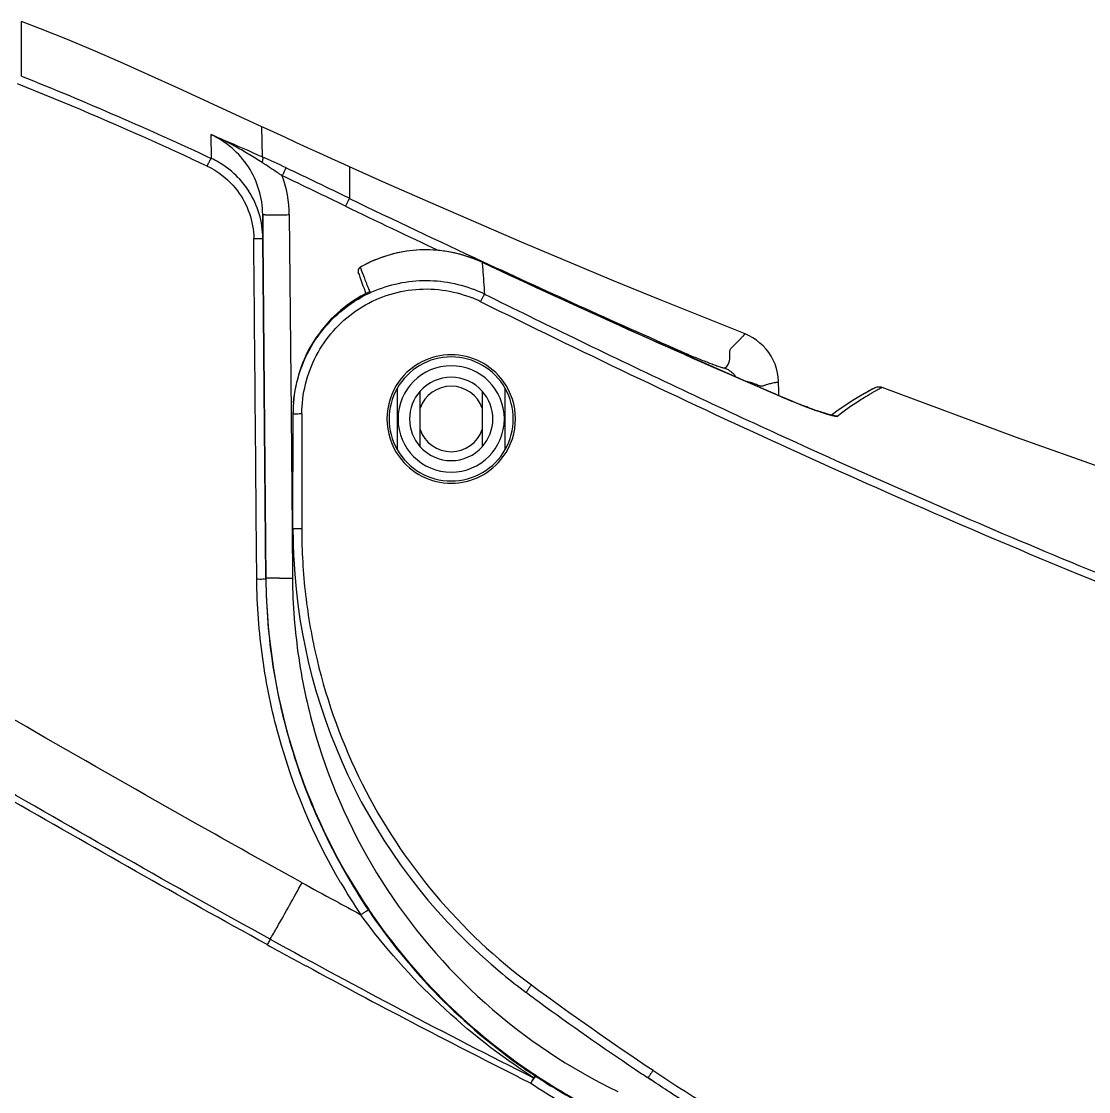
# Model space of a CAD drawing. Extents: x 2340 to 8415, y -46 to 2482.
# Drawn here: x 2694.3 to 2814.7, y 730.7 to 851.5 of the extents above; entities that cross this region are included whole.
import ezdxf

# ---------------------------------------------------------------- set-up
doc = ezdxf.new("R2010")
doc.units = 0
doc.header["$LTSCALE"] = 20
doc.header["$MEASUREMENT"] = 0
doc.layers.get('0').update_dxf_attribs({"linetype": 'CONTINUOUS'})
doc.layers.add('00_COMPONENTS', color=7, linetype='CONTINUOUS')

# ---------------------------------------------------------------- blocks, each defined once
blk = doc.blocks.new('A$C7b8c0583')
at = {"color": 7, "linetype": 'Continuous'}
for p, q in [((234.85, 128.93), (234.85, 125.78)), ((237.45, 126.7), (237.45, 128.64)), ((244.45, 128.64), (244.45, 126.7)), ((247.05, 125.78), (247.05, 128.93)), ((234.85, 125.78), (234.85, 125.5)), ((237.45, 124.3), (237.45, 126.7)), ((244.45, 126.7), (244.45, 124.3)), ((247.05, 125.5), (247.05, 125.78)), ((234.85, 125.5), (234.85, 125.22)), ((234.85, 125.22), (234.85, 122.07)), ((247.05, 125.22), (247.05, 125.5)), ((247.05, 122.07), (247.05, 125.22)), ((237.45, 122.36), (237.45, 124.3)), ((244.45, 124.3), (244.45, 122.36))]:
    blk.add_line(p, q, dxfattribs=at)
for radius, start, end in [(7, 29.3749, 150.6251), (7.25, 35.8958, 144.1042), (6, 0, 180), (7.25, 144.1042, 180), (4.7, 41.8683, 138.1317), (7.25, 0, 35.8958), (7, 150.6251, 209.3749), (4.7, 138.1317, 180), (3.7, 18.9246, 161.0754), (4.7, 0, 41.8683), (7, 330.6251, 29.3749), (7.25, 180, 215.8958), (6, 180, 0), (4.7, 180, 221.8683), (4.7, 318.1317, 0), (7.25, 324.1042, 0), (3.7, 198.9246, 341.0754), (7, 209.3749, 330.6251), (4.7, 221.8683, 318.1317), (7.25, 215.8958, 324.1042)]:
    blk.add_arc((240.95, 125.5), radius, start, end, dxfattribs=at)
at = {"layer": '00_COMPONENTS', "color": 9, "linetype": 'Continuous'}
for p, q in [((192.47, 164.18), (192.47, 170.36)), ((219.65, 155.07), (219.59, 158.46)), ((213.85, 157.6), (213.89, 154.9)), ((229.47, 153.94), (229.47, 150.4)), ((222.69, 148.56), (222.88, 126.18)), ((244.45, 143.18), (244.45, 143.18)), ((277.53, 128.28), (277.53, 128.28)), ((222.88, 126.18), (222.88, 126.03)), ((222.88, 126.03), (223, 113.07)), ((224.11, 126.06), (224.1, 113.1)), ((223, 113.07), (223.04, 107.54)), ((230.8, 69.48), (230.75, 69.55)), ((248.53, 51.24), (249, 51)), ((249.97, 50.61), (249.93, 50.53)), ((250.01, 50.69), (249.97, 50.61))]:
    blk.add_line(p, q, dxfattribs=at)
at = {"layer": '00_COMPONENTS', "color": 7, "linetype": 'Continuous'}
for p, q in [((219.59, 158.46), (219.59, 158.46)), ((229.47, 153.94), (229.47, 153.94)), ((219.69, 148.57), (219.71, 145.85)), ((219.71, 145.85), (219.69, 148.57)), ((219.71, 145.85), (220.04, 107.43)), ((220.04, 107.55), (219.71, 145.85)), ((244.45, 143.18), (244.45, 143.18)), ((254.73, 134.68), (256.17, 133.98)), ((274.1, 135.1), (274.1, 135.1)), ((277.88, 129.62), (277.88, 129.62)), ((277.89, 129.39), (277.88, 129.62)), ((277.53, 128.28), (277.53, 128.28)), ((277.91, 128.12), (277.9, 128.48)), ((288.78, 129.01), (288.78, 129.01)), ((288.78, 129.01), (288.78, 129.01)), ((289.56, 129.05), (289.56, 129.05)), ((223.1, 113.07), (223.11, 126.03)), ((223.11, 126.03), (223.11, 126.18)), ((283.08, 126.14), (282.94, 126.18)), ((283.95, 126), (283.85, 125.92)), ((283.95, 126), (283.85, 125.92)), ((284.25, 126.22), (283.95, 126)), ((283.97, 126.01), (283.95, 126)), ((284.45, 126.37), (283.97, 126.01)), ((220.04, 107.43), (220.04, 107.55)), ((250.41, 51.38), (250.48, 51.33)), ((263.16, 51.14), (263.05, 51.21)), ((263.16, 51.14), (263.51, 50.91)), ((263.51, 50.91), (263.16, 51.14))]:
    blk.add_line(p, q, dxfattribs=at)
for points in [[(219.59, 158.46), (217.15, 159.59), (213.65, 161.21), (210.14, 162.82), (206.79, 164.34), (203.63, 165.75), (200.53, 167.1), (197.49, 168.38), (194.62, 169.53), (192.47, 170.36)], [(229.47, 153.94), (228.9, 154.2), (227.48, 154.86), (226.09, 155.49), (224.74, 156.11), (223.44, 156.71), (222.17, 157.29), (220.94, 157.85), (219.76, 158.38), (219.6, 158.45)], [(274.1, 135.1), (269.79, 136.82), (264.51, 138.95), (259.26, 141.1), (254.06, 143.27), (248.88, 145.46), (243.75, 147.66), (238.65, 149.87), (233.59, 152.1), (229.47, 153.94)], [(244.45, 143.18), (243.39, 143.62), (242.37, 143.96), (241.32, 144.23), (240.25, 144.43), (239.18, 144.55), (238.09, 144.59), (237.01, 144.55), (235.94, 144.43), (234.87, 144.23), (233.82, 143.95), (232.79, 143.61), (231.79, 143.19), (230.83, 142.69), (230.7, 142.62)], [(277.53, 128.28), (274.56, 129.57), (270.74, 131.25), (266.89, 132.95), (263.03, 134.67), (259.16, 136.41), (255.28, 138.17), (251.38, 139.96), (247.46, 141.77), (244.45, 143.18)], [(230.47, 142.02), (230.55, 141.79), (230.66, 141.49), (230.77, 141.19)], [(230.77, 141.19), (230.88, 140.87), (231, 140.54), (231.12, 140.21), (231.25, 139.86), (231.33, 139.65)], [(277.88, 129.62), (277.88, 129.71), (277.84, 130.22), (277.76, 130.71), (277.64, 131.2), (277.48, 131.67), (277.28, 132.13), (277.05, 132.57), (276.78, 132.98), (276.48, 133.37), (276.15, 133.74), (275.78, 134.07), (275.39, 134.38), (274.98, 134.65), (274.55, 134.89), (274.1, 135.1)], [(277.9, 128.48), (277.9, 128.93), (277.89, 129.39)], [(282.94, 126.18), (282.79, 126.23), (282.63, 126.29), (282.46, 126.34), (282.28, 126.4), (282.09, 126.47), (281.9, 126.54), (281.69, 126.61), (281.49, 126.69), (281.27, 126.77), (281.05, 126.85), (280.82, 126.94), (280.58, 127.03), (280.34, 127.12), (280.09, 127.22), (279.84, 127.32), (279.58, 127.43), (279.32, 127.53), (279.05, 127.64), (278.78, 127.76), (278.5, 127.87), (278.22, 127.99), (277.94, 128.11), (277.66, 128.23), (277.53, 128.28)], [(287.93, 128.57), (287.56, 128.36), (286.93, 127.99)], [(288.78, 129.01), (288.69, 128.97), (288.46, 128.86), (288.1, 128.67), (287.61, 128.39)], [(288.78, 129.01), (288.68, 128.97), (288.44, 128.85), (288.06, 128.65), (287.93, 128.57)], [(289.56, 129.05), (289.52, 129.06), (289.44, 129.08), (289.35, 129.1), (289.25, 129.1), (289.16, 129.1), (289.06, 129.09), (288.97, 129.08), (288.87, 129.05), (288.78, 129.01)], [(672.36, 49.94), (653.31, 50.65), (633.21, 51.89), (612.83, 53.66), (592.11, 55.95), (571, 58.71), (549.54, 61.89), (528.07, 65.35), (506.92, 68.97), (485.94, 72.89), (465.16, 77.25), (444.66, 82), (424.36, 87.1), (404.22, 92.4), (384.23, 97.86), (364.34, 103.61), (344.5, 109.76), (324.66, 116.34), (304.71, 123.4), (289.56, 129.05)], [(285.36, 126.99), (284.44, 126.36), (284.25, 126.22)], [(285.39, 127.01), (284.46, 126.38), (284.45, 126.37)], [(286.93, 127.99), (286.2, 127.53), (285.36, 126.99)], [(283.96, 125.9), (283.9, 125.91), (283.83, 125.93), (283.75, 125.95), (283.66, 125.97), (283.57, 125.99), (283.46, 126.02), (283.34, 126.06), (283.22, 126.1), (283.08, 126.14)], [(284.04, 125.88), (284.05, 125.88), (284.07, 125.88), (284.06, 125.88), (284.04, 125.89), (284.01, 125.89), (283.96, 125.9)]]:
    blk.add_lwpolyline(points, dxfattribs=at)
for centre, radius, start, end in [((209.66, 145.82), 10.01, 59.7612, 65.1327), ((209.61, 145.74), 10.11, 43.6001, 59.7425), ((209.61, 145.75), 10.11, 32.8158, 43.534), ((209.61, 145.76), 10.1, 0.5031, 32.7997), ((230.94, 142.19), 0.499, 119.5783, 199.4091), ((238.22, 126.45), 14.65, 63.7028, 68.608), ((238, 126.61), 14.65, 115.2622, 119.662), ((841.11, 1344.41), 1344.36, 243.66431, 244.13967), ((768.87, 1194.51), 1177.96, 244.19948, 245.36596), ((238.06, 126.17), 14.95, 175.5995, 179.9549), ((238.07, 126.01), 14.97, 175.0684, 179.3545), ((237.83, 126.02), 14.73, 179.3643, 179.9628), ((288.1, 113.02), 65, 179.9621, 182.9353), ((288.1, 113.02), 65, 182.9353, 230.4982), ((288.1, 113.02), 65, 182.9353, 230.4982), ((288.01, 108.15), 67.97, 180.605, 183.1523), ((288.05, 108.14), 68.01, 183.1491, 213.9847), ((288.04, 108.01), 67.99, 213.8984, 235.1652), ((288.06, 108.16), 68.03, 213.9862, 214.9945), ((288.05, 108.14), 68.01, 214.9938, 236.2166), ((288.1, 113.02), 65, 230.4982, 233.4706), ((435.2, 311.61), 312.13, 233.4709, 233.8136), ((459.85, 346.05), 354.49, 233.8839, 235.9989), ((288.02, 107.98), 67.96, 235.164, 236.3969), ((448.95, 329.84), 334.95, 235.995, 236.1309), ((287.98, 108.05), 67.89, 236.219, 236.5292), ((288.15, 108.19), 68.2, 236.4738, 237.3102), ((288.09, 108.22), 68.1, 236.5322, 244.0612), ((288.06, 108.05), 68.03, 237.3146, 244.02), ((437.71, 313.1), 314.79, 236.1306, 236.3004)]:
    blk.add_arc(centre, radius, start, end, dxfattribs=at)
at = {"layer": '00_COMPONENTS', "color": 9, "linetype": 'Continuous'}
for centre, radius, start, end in [((153.7, 9.71), 159.63, 64.5428, 65.606), ((-516.51, -1392.96), 1714.19, 64.20336, 64.46867), ((-516.85, -1393.65), 1713.97, 64.20332, 64.46866), ((756.87, 1244.13), 1214.26, 244.25651, 245.04097), ((760.91, 1252.76), 1224.77, 244.2614, 244.80587), ((237.97, 129.85), 14.7, 115.7307, 119.6605), ((238.23, 129.87), 14.69, 64.9546, 69.5262), ((765.66, 1256.95), 1229.7, 244.92163, 246.61232), ((740.68, 1209.25), 1175.8, 245.03887, 246.27405), ((283.47, 161.04), 55.89, 200.7812, 201.493), ((314.28, 173.16), 88.99, 201.4901, 201.9744), ((238.23, 126.56), 13.58, 63.5949, 68.4153), ((314.49, 85.14), 50.54, 121.9108, 122.2516), ((221.09, 329.78), 222.24, 270.1226, 270.5035), ((812.62, 1144.24), 1222.1, 241.2135, 241.41113), ((288.16, 108.13), 69.16, 210.3387, 213.9054), ((783.7, 1091.19), 1161.67, 241.41148, 241.57639), ((650.05, 846.72), 890.38, 241.15825, 243.31893), ((634.14, 818.9), 859.04, 241.19207, 241.52827), ((643.42, 834.64), 877.29, 241.48564, 243.24847), ((450, 331.98), 336.28, 233.5061, 236.3614), ((287.36, 106.86), 67.62, 236.3917, 243.2258)]:
    blk.add_arc(centre, radius, start, end, dxfattribs=at)
for points, knots in [([(213.42, 154.03), (211.66, 154.85), (204.6, 158.09), (197.46, 161.16), (192.04, 163.3)], [0, 0, 0, 0, 0.250211, 1, 1, 1, 1]), ([(192.47, 164.18), (196.09, 162.75), (203.26, 159.74), (210.36, 156.54), (213.89, 154.9)], [0, 0, 0, 0, 0.4997, 1, 1, 1, 1]), ([(213.42, 154.03), (213.47, 154.14), (213.57, 154.34), (213.7, 154.61), (213.8, 154.79), (213.85, 154.89), (213.87, 154.91)], [0, 0, 0, 0, 0.354391, 0.682257, 0.908827, 1, 1, 1, 1]), ([(219.63, 155.08), (219.69, 155.04), (219.7, 154.77), (219.65, 154.57), (219.61, 154.43)], [0, 0, 0, 0, 0.346818, 1, 1, 1, 1]), ([(213.42, 154.03), (213.76, 153.88), (215.06, 153.17), (216.17, 152.13), (216.83, 151.24)], [0, 0, 0, 0, 0.250891, 1, 1, 1, 1]), ([(221.88, 152.95), (221.69, 153.07), (220.94, 153.57), (220.18, 154.07), (219.61, 154.43)], [0, 0, 0, 0, 0.252347, 1, 1, 1, 1]), ([(222.31, 153.83), (222.3, 153.81), (222.26, 153.71), (222.11, 153.42), (221.98, 153.15), (221.89, 152.94)], [0, 0, 0, 0, 0.08922, 0.308239, 1, 1, 1, 1]), ([(216.83, 151.24), (217.41, 150.47), (218.32, 148.75), (218.67, 146.82), (218.68, 145.87)], [0, 0, 0, 0, 0.500048, 1, 1, 1, 1]), ([(229.47, 150.4), (229.45, 150.37), (229.41, 150.28), (229.26, 149.98), (229.13, 149.71), (229.04, 149.51)], [0, 0, 0, 0, 0.089812, 0.309059, 1, 1, 1, 1]), ([(219.69, 148.57), (219.69, 148.56), (219.72, 148.57), (219.75, 148.56), (219.83, 148.56), (219.92, 148.55), (220.05, 148.55), (220.26, 148.55), (220.59, 148.55), (221.04, 148.55), (221.55, 148.55), (222.11, 148.55), (222.49, 148.55), (222.69, 148.56)], [0, 0, 0, 0, 0.004995, 0.019464, 0.043303, 0.076343, 0.118344, 0.168829, 0.293085, 0.444514, 0.617421, 0.805365, 1, 1, 1, 1]), ([(218.68, 145.87), (218.8, 145.87), (218.99, 145.87), (219.23, 145.87), (219.4, 145.87), (219.52, 145.86), (219.63, 145.86), (219.67, 145.85), (219.71, 145.85), (219.71, 145.85)], [0, 0, 0, 0, 0.36465, 0.543813, 0.704424, 0.834845, 0.928693, 0.982551, 1, 1, 1, 1]), ([(243.36, 143.63), (241.48, 144.33), (237.4, 144.99), (233.39, 143.96), (231.59, 143.09)], [0, 0, 0, 0, 0.500207, 1, 1, 1, 1]), ([(230.7, 142.62), (230.7, 142.62), (230.7, 142.62), (230.7, 142.62), (230.7, 142.62)], [0, 0, 0, 0, 0.27981, 1, 1, 1, 1]), ([(230.7, 142.62), (230.73, 142.51), (230.91, 142.04), (231.08, 141.57), (231.22, 141.21)], [0, 0, 0, 0, 0.226767, 1, 1, 1, 1]), ([(244.45, 143.18), (244.46, 142.92), (244.56, 141.73), (244.65, 140.53), (244.71, 139.58)], [0, 0, 0, 0, 0.210811, 1, 1, 1, 1]), ([(224.1, 126.06), (224.1, 127.19), (224.39, 129.47), (226.01, 133.73), (229.86, 138.18), (235.39, 140.23), (239.95, 140.18), (242.17, 139.61), (243.23, 139.19)], [0, 0, 0, 0, 0.125401, 0.250824, 0.499933, 0.749021, 0.874456, 1, 1, 1, 1]), ([(244.27, 138.72), (244.37, 138.92), (244.5, 139.18), (244.65, 139.47), (244.69, 139.56), (244.71, 139.58)], [0, 0, 0, 0, 0.678372, 0.905183, 1, 1, 1, 1]), ([(528.15, 56.49), (516.16, 57.6), (498.13, 59.4), (474.1, 62.61), (455.99, 65.53), (437.88, 68.99), (419.78, 72.97), (401.69, 77.46), (383.62, 82.42), (365.62, 87.93), (347.79, 93.99), (330.15, 100.53), (306.86, 109.81), (278.14, 122.34), (255.51, 133.16), (244.27, 138.72)], [0, 0, 0, 0, 0.121332, 0.182708, 0.244348, 0.306288, 0.368554, 0.431174, 0.494182, 0.557523, 0.620859, 0.684058, 0.747216, 0.873536, 1, 1, 1, 1]), ([(272.38, 132.95), (272.38, 133.06), (272.39, 133.24), (272.49, 133.44), (272.64, 133.59), (272.82, 133.77), (273.07, 134.02), (273.34, 134.3), (273.62, 134.58), (273.82, 134.8), (273.97, 134.95), (274.05, 135.05), (274.09, 135.08), (274.1, 135.1)], [0, 0, 0, 0, 0.123672, 0.180081, 0.237486, 0.347712, 0.448414, 0.622428, 0.761576, 0.867446, 0.941533, 0.985228, 1, 1, 1, 1]), ([(271.83, 131.25), (271.97, 131.35), (272.2, 131.6), (272.41, 132.2), (272.37, 132.65), (272.38, 132.95)], [0, 0, 0, 0, 0.280988, 0.529027, 1, 1, 1, 1]), ([(267.59, 132.83), (267.58, 132.82), (267.56, 132.77), (267.54, 132.72), (267.52, 132.67)], [0, 0, 0, 0, 0.095968, 1, 1, 1, 1]), ([(267.59, 132.83), (268.05, 132.62), (268.73, 132.34), (269.62, 131.99), (270.22, 131.76), (270.69, 131.59), (271.03, 131.46), (271.27, 131.38), (271.46, 131.32), (271.64, 131.27), (271.73, 131.25), (271.83, 131.23), (271.83, 131.25)], [0, 0, 0, 0, 0.335034, 0.488199, 0.629894, 0.760013, 0.819388, 0.873475, 0.920884, 0.960015, 0.988379, 1, 1, 1, 1]), ([(271.83, 131.25), (271.95, 131.2), (272.44, 130.94), (272.85, 130.56), (273.09, 130.22)], [0, 0, 0, 0, 0.246737, 1, 1, 1, 1]), ([(277.88, 129.62), (277.88, 129.63), (277.86, 129.62), (277.84, 129.63), (277.79, 129.62), (277.71, 129.62), (277.62, 129.61), (277.44, 129.58), (277.15, 129.52), (276.81, 129.44), (276.53, 129.35), (276.34, 129.29), (276.19, 129.23), (276.03, 129.17), (275.83, 129.2), (275.61, 129.27), (275.29, 129.41), (274.86, 129.6), (274.48, 129.69), (274.28, 129.71)], [0, 0, 0, 0, 0.002545, 0.010354, 0.023759, 0.043127, 0.068842, 0.101315, 0.188286, 0.307816, 0.381312, 0.421814, 0.464933, 0.510425, 0.561102, 0.621507, 0.690378, 0.843145, 1, 1, 1, 1]), ([(277.53, 128.28), (278.45, 127.89), (280.15, 127.18), (281.88, 126.53), (282.69, 126.26)], [0, 0, 0, 0, 0.541084, 1, 1, 1, 1]), ([(289.56, 129.05), (289.56, 129.05), (289.54, 129.04), (289.53, 129.03), (289.49, 129.01), (289.42, 128.98), (289.29, 128.91), (289.09, 128.81), (288.84, 128.67), (288.53, 128.5), (288.17, 128.28), (287.91, 128.12), (287.78, 128.04)], [0, 0, 0, 0, 0.003783, 0.015161, 0.034178, 0.060879, 0.137522, 0.245491, 0.385213, 0.557143, 0.761769, 1, 1, 1, 1]), ([(287.52, 127.88), (287.31, 127.75), (286.3, 127.1), (285.3, 126.42), (284.55, 125.83)], [0, 0, 0, 0, 0.204251, 1, 1, 1, 1]), ([(223.12, 126.03), (223.12, 126.03), (223.11, 126.03), (223.11, 126.03), (223.11, 126.03)], [0, 0, 0, 0, 0.720534, 1, 1, 1, 1]), ([(224.11, 126.06), (223.89, 126.06), (223.61, 126.06), (223.28, 126.05), (223.16, 126.04), (223.12, 126.03)], [0, 0, 0, 0, 0.641115, 0.878293, 1, 1, 1, 1]), ([(282.69, 126.26), (282.83, 126.21), (283.31, 126.06), (283.79, 125.91), (284.12, 125.84)], [0, 0, 0, 0, 0.308713, 1, 1, 1, 1]), ([(284.12, 125.84), (284.16, 125.84), (284.27, 125.82), (284.39, 125.8), (284.47, 125.8)], [0, 0, 0, 0, 0.31836, 1, 1, 1, 1]), ([(284.47, 125.8), (284.48, 125.81), (284.5, 125.81), (284.53, 125.81), (284.55, 125.82)], [0, 0, 0, 0, 0.313862, 1, 1, 1, 1]), ([(224.1, 113.1), (223.97, 113.1), (223.79, 113.1), (223.56, 113.09), (223.4, 113.09), (223.27, 113.09), (223.18, 113.08), (223.13, 113.07), (223.1, 113.07), (223.1, 113.07)], [0, 0, 0, 0, 0.367332, 0.546085, 0.70583, 0.835322, 0.9285, 0.982213, 1, 1, 1, 1]), ([(224.09, 113.1), (224.09, 110.61), (224.37, 105.64), (226.11, 95.83), (230.39, 84.05), (238.67, 71.48), (246, 64.6), (250, 61.63)], [0, 0, 0, 0, 0.125207, 0.249752, 0.499826, 0.749471, 1, 1, 1, 1]), ([(220.06, 107.55), (220.06, 107.55), (220.05, 107.55), (220.04, 107.55), (220.04, 107.55)], [0, 0, 0, 0, 0.733832, 1, 1, 1, 1]), ([(221.57, 107.53), (221.22, 107.53), (220.72, 107.54), (220.22, 107.53), (220.06, 107.55)], [0, 0, 0, 0, 0.682757, 1, 1, 1, 1]), ([(223.04, 107.54), (223.07, 104.53), (223.54, 98.51), (226.13, 86.75), (232.41, 72.88), (244.2, 58.98), (254.33, 52.21), (259.73, 49.59)], [0, 0, 0, 0, 0.125224, 0.250447, 0.500292, 0.750141, 1, 1, 1, 1]), ([(219.02, 107.44), (219.24, 107.44), (219.58, 107.43), (219.92, 107.45), (220.04, 107.43)], [0, 0, 0, 0, 0.656047, 1, 1, 1, 1]), ([(228.47, 73.19), (225.45, 78.36), (221.92, 86.74), (219.49, 98.47), (219.05, 104.44), (219.02, 107.44)], [0, 0, 0, 0, 0.500755, 0.74976, 1, 1, 1, 1]), ([(220.04, 107.43), (220.04, 107.43), (220.04, 107.43), (220.04, 107.43), (220.04, 107.43)], [0, 0, 0, 0, 0.733372, 1, 1, 1, 1]), ([(220.54, 66.79), (209.57, 72.83), (187.85, 85.29), (166.18, 97.84), (155.28, 104.01)], [0, 0, 0, 0, 0.500012, 1, 1, 1, 1]), ([(224.12, 73.17), (220.09, 75.39), (204.05, 84.35), (188.16, 93.58), (176.22, 100.44)], [0, 0, 0, 0, 0.250544, 1, 1, 1, 1]), ([(220.19, 66.18), (210.26, 71.64), (190.58, 82.88), (170.97, 94.24), (161.12, 99.84)], [0, 0, 0, 0, 0.500101, 1, 1, 1, 1]), ([(220.54, 66.8), (220.8, 67.24), (222.01, 69.35), (223.19, 71.48), (224.12, 73.17)], [0, 0, 0, 0, 0.210499, 1, 1, 1, 1]), ([(230.76, 69.55), (230.86, 69.62), (231.01, 69.72), (231.21, 69.85), (231.34, 69.94), (231.45, 70), (231.53, 70.06), (231.57, 70.07), (231.6, 70.1), (231.6, 70.09)], [0, 0, 0, 0, 0.367263, 0.546242, 0.706259, 0.835962, 0.929224, 0.982824, 1, 1, 1, 1]), ([(250.24, 51.16), (246.48, 53.59), (239.4, 59.14), (233.43, 65.88), (230.8, 69.48)], [0, 0, 0, 0, 0.501242, 1, 1, 1, 1]), ([(220.54, 66.79), (220.51, 66.75), (220.4, 66.54), (220.28, 66.34), (220.19, 66.17)], [0, 0, 0, 0, 0.209615, 1, 1, 1, 1]), ([(250, 61.63), (249.92, 61.53), (249.81, 61.38), (249.67, 61.18), (249.58, 61.05), (249.51, 60.95), (249.45, 60.87), (249.43, 60.83), (249.4, 60.8), (249.41, 60.79)], [0, 0, 0, 0, 0.367863, 0.546737, 0.705072, 0.831946, 0.924186, 0.980557, 1, 1, 1, 1]), ([(263.71, 52), (263.59, 51.82), (263.41, 51.53), (263.22, 51.25), (263.17, 51.15)], [0, 0, 0, 0, 0.656448, 1, 1, 1, 1]), ([(249.93, 50.53), (250, 50.64), (250.1, 50.79), (250.23, 50.98), (250.31, 51.1), (250.38, 51.19), (250.43, 51.27), (250.46, 51.3), (250.48, 51.34), (250.48, 51.33)], [0, 0, 0, 0, 0.383066, 0.555401, 0.705947, 0.829454, 0.921778, 0.97943, 1, 1, 1, 1]), ([(250.25, 51.15), (250.23, 51.12), (250.15, 50.97), (250.07, 50.81), (250.01, 50.69)], [0, 0, 0, 0, 0.214924, 1, 1, 1, 1]), ([(250.47, 51.34), (250.44, 51.34), (250.36, 51.27), (250.29, 51.2), (250.25, 51.15)], [0, 0, 0, 0, 0.33823, 1, 1, 1, 1]), ([(250.48, 51.33), (250.48, 51.33), (250.48, 51.34), (250.47, 51.34), (250.47, 51.34)], [0, 0, 0, 0, 0.475206, 1, 1, 1, 1]), ([(263.17, 51.15), (263.16, 51.15), (263.16, 51.14), (263.16, 51.14), (263.16, 51.14)], [0, 0, 0, 0, 0.717768, 1, 1, 1, 1])]:
    blk.add_open_spline(points, degree=3, knots=knots, dxfattribs=at)
at = {"layer": '00_COMPONENTS', "color": 7, "linetype": 'Continuous'}
for points, knots in [([(213.85, 157.6), (214.31, 157.41), (216.25, 156.58), (218.18, 155.74), (219.65, 155.07)], [0, 0, 0, 0, 0.237537, 1, 1, 1, 1]), ([(219.61, 154.43), (219.14, 154.74), (218.19, 155.33), (216.3, 156.43), (214.85, 157.17), (213.86, 157.6)], [0, 0, 0, 0, 0.256997, 0.508455, 1, 1, 1, 1]), ([(218.07, 153.94), (217.56, 154.73), (216.31, 156.16), (214.71, 157.2), (213.86, 157.59)], [0, 0, 0, 0, 0.499737, 1, 1, 1, 1]), ([(219.69, 148.57), (219.68, 149.51), (219.39, 151.41), (218.59, 153.15), (218.07, 153.94)], [0, 0, 0, 0, 0.500443, 1, 1, 1, 1]), ([(231.3, 139.49), (233.17, 140.44), (237.35, 141.57), (241.62, 140.86), (243.57, 140.09)], [0, 0, 0, 0, 0.499921, 1, 1, 1, 1]), ([(230.75, 139.34), (228.62, 138.13), (224.91, 134.62), (223.34, 129.75), (223.15, 127.32)], [0, 0, 0, 0, 0.500376, 1, 1, 1, 1]), ([(223.16, 127.3), (223.27, 128.57), (223.81, 131.08), (225.52, 134.54), (228.04, 137.45), (230.17, 138.91), (231.3, 139.49)], [0, 0, 0, 0, 0.250002, 0.499692, 0.749765, 1, 1, 1, 1]), ([(277.87, 123.76), (287.83, 119.2), (307.87, 110.37), (338.42, 98.24), (369.46, 87.47), (400.92, 78.44), (432.49, 70.87), (464.1, 64.89), (495.65, 60.56), (516.66, 58.47), (527.11, 57.5)], [0, 0, 0, 0, 0.126681, 0.253325, 0.380168, 0.506628, 0.631761, 0.75568, 0.878598, 1, 1, 1, 1]), ([(220.04, 107.43), (220.07, 104.13), (220.6, 97.54), (222.85, 87.87), (226.46, 78.61), (229.76, 72.84), (231.6, 70.09)], [0, 0, 0, 0, 0.249707, 0.498587, 0.749447, 1, 1, 1, 1]), ([(270.44, 46.47), (268.82, 47.46), (266.51, 48.93), (264.21, 50.44), (263.51, 50.91)], [0, 0, 0, 0, 0.692923, 1, 1, 1, 1])]:
    blk.add_open_spline(points, degree=3, knots=knots, dxfattribs=at)
at = {"layer": '00_COMPONENTS', "color": 9, "linetype": 'Continuous'}
for points in [[(222.69, 148.56), (222.67, 150.04), (222.39, 151.55), (221.88, 152.95)], [(219.02, 107.44), (218.91, 120.25), (218.79, 133.06), (218.68, 145.87)], [(274.1, 135.1), (274.1, 135.1), (274.1, 135.1), (274.1, 135.1)], [(284.03, 125.89), (284.15, 125.9), (284.27, 125.9), (284.38, 125.87)], [(284.38, 125.87), (284.44, 125.86), (284.49, 125.85), (284.55, 125.83)], [(263.71, 52), (266.11, 50.4), (268.53, 48.84), (270.99, 47.34)], [(249, 51), (249.31, 50.85), (249.62, 50.69), (249.93, 50.53)]]:
    blk.add_open_spline(points, degree=3, dxfattribs=at)
at = {"layer": '00_COMPONENTS', "color": 7, "linetype": 'Continuous'}
blk.add_open_spline([(230.62, 141.81), (230.55, 141.86), (230.5, 141.94), (230.47, 142.02)], degree=3, dxfattribs=at)

msp = doc.modelspace()

# ---------------------------------------------------------------- block references
msp.add_blockref('A$C7b8c0583', (2501.83, 681.15))

doc.saveas('drawing.dxf')
